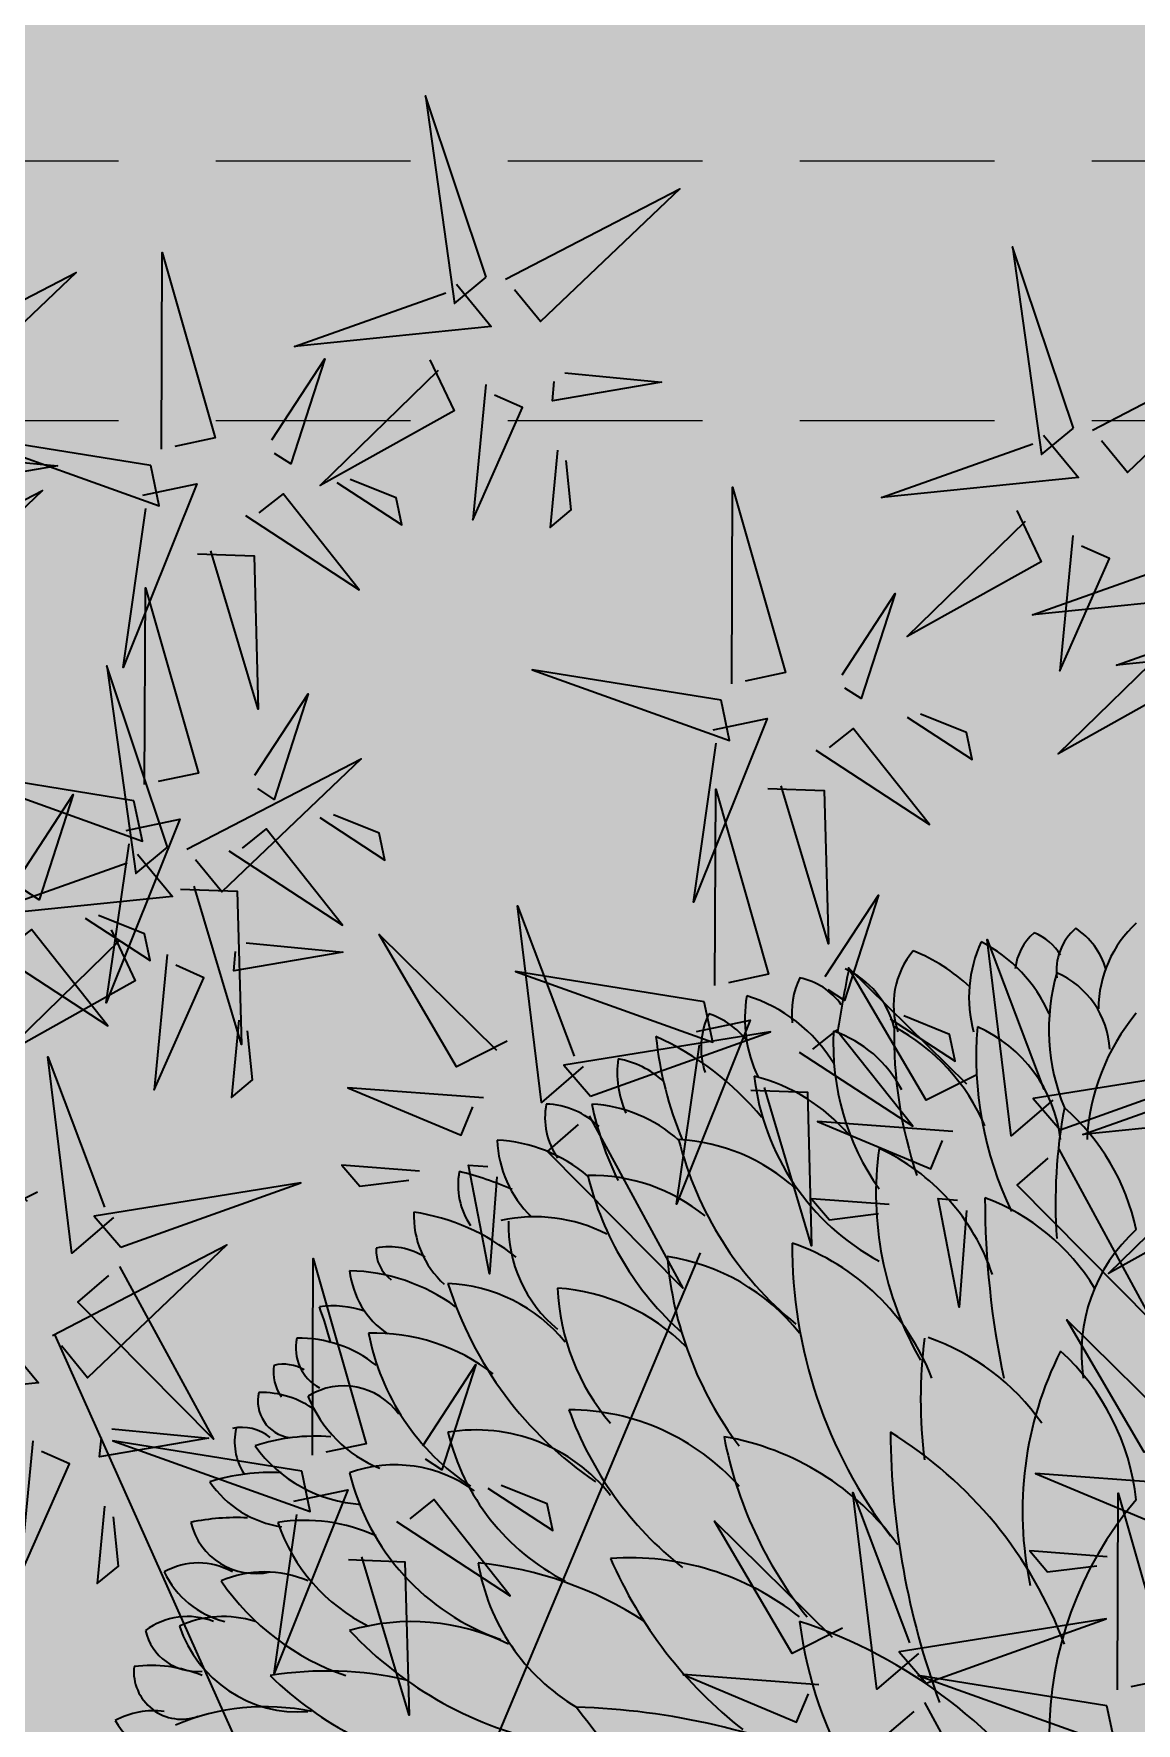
# Model space of a CAD drawing. Header units: millimetres. Extents: x 0 to 59560, y 0 to 21447.
# Drawn here: x 10824 to 11248, y 10538 to 11188 of the extents above; entities that cross this region are included whole.
import ezdxf

# ---------------------------------------------------------------- set-up
doc = ezdxf.new("R2010")
doc.units = ezdxf.units.MM
doc.header["$LTSCALE"] = 150
doc.linetypes.add('DASHED', pattern=[0.75, 0.5, -0.25])
doc.layers.add('ad-Elevation 10', color=8, linetype='Continuous')
doc.layers.add('ad-Landscape', color=7, linetype='Continuous', lineweight=35, true_color=0x007f00)
doc.layers.add('ad-Landscape 2', color=7, linetype='Continuous', lineweight=35, true_color=0x264c00)

# ---------------------------------------------------------------- blocks, each defined once
blk = doc.blocks.new('$ZCDB_AUDIT_GENERATED_1E96FD')
at = {"layer": 'ad-Landscape 2'}
for p, q in [((43.5, 73), (278.2, 631.2)), ((-12.4, 39.5), (-247.1, 564.2))]:
    blk.add_line(p, q, dxfattribs=at)
for points in [[(103.7, 1424.7), (54.4, 1572.3), (77.9, 1403.4), (103.7, 1424.7)], [(119.4, 1423.2), (261.4, 1496.7), (147.9, 1388.7), (126.6, 1414.5)], [(-160.7, 1284.9), (-160, 1444.8), (-116.9, 1294.1), (-149.7, 1287.2)], [(581.6, 1302), (532.2, 1449.6), (555.7, 1280.7), (581.6, 1302)], [(-372, 1355), (-230.1, 1428.5), (-343.6, 1320.5), (-364.9, 1346.4)], [(79.4, 1419.1), (107.8, 1384.6), (-52.4, 1368.4), (70.8, 1412)], [(597.3, 1300.4), (739.2, 1374), (625.7, 1265.9), (604.4, 1291.8)], [(-70.9, 1292.4), (-27.7, 1358.5), (-55.4, 1272.9), (-68.6, 1281.5)], [(57.7, 1357.7), (77.5, 1316.1), (-31.5, 1255.3), (64.8, 1349.1)], [(167.7, 1347.1), (246.3, 1339.5), (157.6, 1324.2), (159.1, 1340)], [(103.3, 1337.4), (92.8, 1227.4), (133.3, 1318.7), (110.4, 1328.8)], [(-169.3, 1271.7), (-323, 1296.4), (-162.4, 1238.9), (-169.3, 1271.7)], [(557.2, 1296.4), (585.7, 1261.9), (425.4, 1245.7), (548.6, 1289.3)], [(-323.8, 1278.9), (-245.2, 1271.3), (-333.9, 1256.1), (-332.4, 1271.8)], [(161.7, 1284.2), (155.7, 1221.3), (172.9, 1235.5), (168.8, 1275.6)], [(-399.4, 1177.7), (-257.4, 1251.3), (-370.9, 1143.2), (-392.2, 1169.1)], [(-175.7, 1247.6), (-131.9, 1256.8), (-191.9, 1107.3), (-173.4, 1236.6)], [(-18, 1257.9), (35, 1223.4), (30.4, 1245.3), (-7, 1260.2)], [(303.5, 1094), (304.2, 1253.9), (347.3, 1103.2), (314.4, 1096.3)], [(-92.2, 1230.9), (0.4, 1170.5), (-61.7, 1248.7), (-81.3, 1233.2)], [(535.5, 1235), (555.3, 1193.4), (446.4, 1132.5), (542.6, 1226.4)], [(581.2, 1214.7), (570.7, 1104.6), (611.1, 1195.9), (588.3, 1206.1)], [(-131.4, 1199.8), (-85.3, 1198.1), (-81.9, 1073.4), (-120.4, 1202.1)], [(680.1, 1200.9), (708.6, 1166.4), (548.3, 1150.2), (671.5, 1193.8)], [(-174.3, 1012.2), (-173.7, 1172.1), (-130.6, 1021.4), (-163.4, 1014.5)], [(393.3, 1101.5), (436.5, 1167.6), (408.8, 1082), (395.6, 1090.6)], [(748.4, 1160), (776.8, 1125.5), (616.6, 1109.3), (739.8, 1152.9)], [(658.4, 1139.6), (678.2, 1098), (569.2, 1037.1), (665.5, 1130.9)], [(-155.7, 961.1), (-205, 1108.7), (-181.5, 939.8), (-155.7, 961.1)], [(294.9, 1080.8), (141.2, 1105.5), (301.8, 1048), (294.9, 1080.8)], [(-84.5, 1019.7), (-41.3, 1085.8), (-69, 1000.1), (-82.2, 1008.8)], [(288.5, 1056.7), (332.3, 1065.9), (272.3, 916.4), (290.8, 1045.7)], [(446.2, 1067), (499.2, 1032.5), (494.6, 1054.4), (457.2, 1069.3)], [(372, 1040), (464.6, 979.6), (402.5, 1057.8), (382.9, 1042.3)], [(-140, 959.5), (2, 1033.1), (-111.5, 925), (-132.8, 950.9)], [(-183, 999), (-336.7, 1023.7), (-176.1, 966.2), (-183, 999)], [(-275.7, 937.9), (-232.5, 1004), (-260.1, 918.3), (-273.4, 927)], [(289.9, 848.6), (290.5, 1008.4), (333.6, 857.8), (300.8, 850.9)], [(332.8, 1008.9), (378.9, 1007.2), (382.3, 882.5), (343.8, 1011.2)], [(-189.3, 974.8), (-145.6, 984), (-205.5, 834.6), (-187, 963.9)], [(-105.9, 958.2), (-13.2, 897.8), (-75.4, 976), (-94.9, 960.5)], [(-31.6, 985.2), (21.3, 950.7), (16.7, 972.5), (-20.7, 987.5)], [(-180, 955.5), (-151.6, 921), (-311.8, 904.8), (-188.6, 948.4)], [(-145, 927.1), (-99, 925.4), (-95.6, 800.6), (-134.1, 929.4)], [(379.6, 856.1), (422.9, 922.2), (395.2, 836.5), (381.9, 845.1)], [(182.5, 782.8), (148.6, 753.6), (129.1, 913.5), (175.2, 791.2)], [(-297, 876.4), (-204.4, 816), (-266.5, 894.2), (-286.1, 878.7)], [(-201.7, 894.1), (-181.9, 852.5), (-290.9, 791.6), (-194.6, 885.5)], [(-222.7, 903.4), (-169.8, 868.9), (-174.4, 890.7), (-211.8, 905.7)], [(-91.7, 883.5), (-13.1, 875.8), (-101.8, 860.6), (-100.3, 876.4)], [(120.7, 803.3), (79.5, 782.6), (16.5, 890.3), (112.2, 796)], [(564.8, 755.5), (530.9, 726.4), (511.4, 886.2), (557.5, 764)], [(-156.1, 873.8), (-166.6, 763.7), (-126.1, 855), (-149, 865.2)], [(281.2, 835.4), (127.5, 860.1), (288.1, 802.6), (281.2, 835.4)], [(503, 776), (461.8, 755.3), (398.7, 863), (494.5, 768.7)], [(-97.7, 820.6), (-103.7, 757.7), (-86.5, 771.9), (-90.6, 811.9)], [(188.6, 758.6), (335.2, 810.9), (166.8, 784), (188.6, 758.6)], [(274.9, 811.2), (318.6, 820.4), (258.7, 670.9), (277.2, 800.3)], [(358.3, 794.5), (451, 734.2), (388.8, 812.4), (369.3, 796.8)], [(432.6, 821.6), (485.5, 787.1), (480.9, 808.9), (443.5, 823.9)], [(-199.8, 660.1), (-233.7, 630.9), (-253.2, 790.8), (-207, 668.5)], [(570.9, 731.3), (717.4, 783.7), (549, 756.7), (570.9, 731.3)], [(721.1, 778.2), (749.5, 743.7), (589.3, 727.5), (712.5, 771.1)], [(-261.6, 680.5), (-302.7, 659.9), (-365.8, 767.6), (-270, 673.2)], [(101.4, 757.2), (-8.9, 765.5), (83.2, 726.9), (92.9, 749.9)], [(319.2, 763.5), (365.2, 761.8), (368.6, 637), (330.1, 765.8)], [(187.4, 742.8), (263.8, 602.4), (153.5, 713.7), (178.9, 735.5)], [(483.6, 729.9), (373.4, 738.2), (465.5, 699.6), (475.2, 722.6)], [(569.7, 715.5), (646.1, 575.2), (535.8, 686.4), (561.2, 708.3)], [(699.3, 716.8), (719.2, 675.2), (610.2, 614.4), (706.4, 708.2)], [(49.3, 697.7), (-13.7, 702.5), (0.8, 685.5), (40.8, 690.4)], [(112.3, 693), (106.3, 614.2), (89.3, 702.6), (105, 701.5)], [(-193.7, 635.8), (-47.1, 688.2), (-215.5, 661.2), (-193.7, 635.8)], [(431.6, 670.5), (368.6, 675.2), (383.1, 658.2), (423.1, 663.2)], [(494.6, 665.7), (488.6, 587), (471.6, 675.4), (487.3, 674.2)], [(-249.2, 564.1), (-107.3, 637.7), (-220.7, 529.6), (-242.1, 555.5)], [(-194.9, 620.1), (-118.4, 479.7), (-228.8, 591), (-203.4, 612.8)], [(-37.8, 466.8), (-37.2, 626.6), (5.9, 476), (-26.9, 469.1)], [(680.5, 489.6), (639.3, 469), (576.2, 576.7), (672, 482.3)], [(-289.2, 560), (-260.8, 525.6), (-421, 509.3), (-297.8, 552.9)], [(52, 474.3), (95.2, 540.4), (67.5, 454.7), (54.3, 463.3)], [(-200.9, 488), (-122.3, 480.4), (-211, 465.2), (-209.5, 480.9)], [(-265.3, 478.4), (-275.8, 368.3), (-235.4, 459.6), (-258.2, 469.8)], [(-46.5, 453.6), (-200.1, 478.3), (-39.6, 420.8), (-46.5, 453.6)], [(104.9, 439.8), (157.9, 405.3), (153.3, 427.1), (115.9, 442.1)], [(661.1, 443.6), (550.9, 451.8), (643, 413.2), (652.6, 436.3)], [(-52.8, 429.4), (-9, 438.6), (-69, 289.1), (-50.5, 418.5)], [(30.7, 412.7), (123.3, 352.4), (61.2, 430.6), (41.6, 415)], [(455.6, 305.5), (421.7, 276.4), (402.2, 436.3), (448.3, 314)], [(617.5, 275.9), (618.2, 435.7), (661.3, 285.1), (628.5, 278.2)], [(-206.9, 425.1), (-212.9, 362.2), (-195.7, 376.4), (-199.8, 416.5)], [(393.8, 326), (352.6, 305.3), (289.5, 413), (385.3, 318.7)], [(609.1, 384.1), (546.1, 388.8), (560.6, 371.9), (600.6, 376.8)], [(-8.5, 381.7), (37.5, 380), (40.9, 255.2), (2.4, 384)], [(461.7, 281.3), (608.2, 333.7), (439.8, 306.7), (461.7, 281.3)], [(374.4, 279.9), (264.1, 288.2), (356.3, 249.6), (365.9, 272.6)], [(608.9, 262.7), (455.2, 287.4), (615.8, 229.9), (608.9, 262.7)], [(460.4, 265.6), (536.9, 125.2), (426.5, 236.4), (452, 258.3)]]:
    blk.add_lwpolyline(points, dxfattribs=at)
blk = doc.blocks.new('$ZCDB_AUDIT_GENERATED_1E8F09')
at = {"layer": 'ad-Landscape'}
for centre, radius, start, end in [((0.3234, 3.905), 0.4767, 132.73866, 179.56243), ((-0.1425, 3.9552), 0.5349, 155.19049, 195.20682), ((-0.9056, 3.6412), 0.6057, 24.0272, 62.73054), ((-0.2663, 4.0457), 0.2252, 130.84427, 173.75905), ((-0.4908, 4.0166), 0.2139, 30.41563, 68.82996), ((-0.0961, 4.0625), 0.2274, 130.93347, 187.27283), ((-0.4137, 3.9807), 0.3046, 17.09734, 56.39496), ((-0.6413, 3.9243), 0.3417, 140.17932, 198.67463), ((-1.1804, 3.4536), 0.743, 47.03228, 68.14061), ((5.8663, 2.673), 7.168, 168.75967, 170.83335), ((-1.3268, 3.7443), 0.3576, 14.37957, 65.67824), ((0.4847, 3.8253), 0.8385, 164.13269, 202.27743), ((-0.4664, 3.7254), 0.3595, 3.05127, 66.29439), ((-1.0529, 3.8878), 0.3429, 154.82228, 186.10535), ((-1.4147, 3.7701), 0.2686, 35.04222, 78.95985), ((-1.0337, 3.8696), 0.5516, 170.48559, 205.45287), ((-1.7595, 3.3631), 0.6247, 31.25767, 73.08831), ((-1.4522, 3.7508), 0.3106, 153.81915, 198.78711), ((-1.8213, 3.5993), 0.3023, 36.32124, 72.6008), ((0.7845, 3.7974), 1.7654, 178.75477, 198.61147), ((-1.3701, 3.1096), 0.824, 23.21959, 61.77969), ((0.8101, 3.7172), 1.4584, 175.33806, 205.55583), ((-0.8731, 3.3135), 0.5704, 6.67232, 66.26868), ((0.6722, 3.3341), 0.8727, 140.39412, 176.99618), ((-2.4444, 2.7002), 1.2047, 39.61762, 65.52562), ((-0.4659, 3.9514), 1.4875, 185.97252, 202.70743), ((-0.2113, 3.764), 1.0157, 176.98112, 215.15022), ((-1.383, 3.3555), 0.488, 27.43755, 71.18261), ((-1.6924, 3.6508), 0.4098, 172.3277, 203.61076), ((-2.1581, 3.3546), 0.3559, 46.86291, 80.36915), ((-1.7238, 2.9221), 0.7346, 40.38662, 76.09196), ((-0.5792, 3.7449), 0.9742, 186.46688, 241.65563), ((-2.1061, 3.4684), 0.2887, 169.0778, 214.64065), ((-2.4029, 3.194), 0.3293, 46.24511, 87.68542), ((-2.2394, 2.9434), 0.5806, 48.33638, 86.67487), ((-0.9147, 3.7961), 1.3196, 191.93886, 206.21864), ((1.7398, 3.1245), 2.0667, 169.32144, 184.04788), ((-0.8762, 2.8295), 0.8955, 11.96194, 49.21126), ((-2.6219, 2.7574), 0.6207, 49.77589, 86.93335), ((-2.1285, 3.3962), 0.4606, 182.36478, 225.58317), ((-0.4879, 3.7225), 1.408, 194.08678, 230.75178), ((-1.8961, 2.6169), 0.7641, 47.38545, 86.81155), ((0.2948, 3.161), 1.349, 172.2305, 210.01298), ((-1.4049, 2.5545), 0.8684, 18.68778, 65.28391), ((-2.4584, 3.1948), 0.2887, 169.0778, 214.64065), ((-3.0457, 2.0047), 1.2814, 66.14352, 76.28476), ((-2.2078, 2.5037), 0.7304, 50.8151, 91.05063), ((-1.0136, 3.5245), 1.2421, 193.52703, 228.39805), ((-2.5541, 3.0699), 0.3719, 177.60187, 227.96098), ((-3.0549, 2.2322), 0.863, 51.02378, 81.38718), ((2.889, 3.1417), 3.5018, 179.98243, 192.00519), ((-0.9142, 2.3228), 0.8735, 31.40487, 69.8192), ((-2.4357, 2.4238), 0.6427, 63.07607, 102.38547), ((-1.9988, 3.0323), 0.5442, 178.24862, 230.68038), ((0.4533, 2.5144), 0.6755, 132.16499, 188.60831), ((-3.0253, 2.6704), 0.2744, 57.97543, 101.26619), ((0.5421, 2.9513), 1.9362, 179.73155, 217.41149), ((-1.6974, 2.079), 0.9321, 21.01467, 71.00855), ((-2.9291, 2.9329), 0.15, 177.47025, 233.80961), ((-0.4415, 3.0214), 1.4626, 184.53972, 217.07204), ((-2.0257, 2.069), 0.8461, 38.49282, 81.42911), ((-2.8327, 2.8868), 0.3555, 186.20703, 235.71806), ((-3.2048, 2.0899), 0.7587, 53.84333, 88.58495), ((-2.8129, 2.1522), 0.6446, 39.15642, 87.78171), ((-1.3292, 3.2587), 1.5303, 197.59049, 235.74559), ((-2.4021, 1.9593), 0.8207, 45.12287, 85.9267), ((-1.4468, 2.8141), 0.8978, 182.30093, 220.50756), ((-3.255, 2.3074), 0.3987, 70.94104, 97.72728), ((-4.7109, 2.1806), 1.4962, 14.55365, 20.41362), ((-3.2185, 2.5369), 0.186, 168.23624, 240.99446), ((-3.387, 2.0873), 0.4877, 50.8294, 91.59888), ((-3.0882, 1.8014), 0.7945, 52.47186, 91.55185), ((-2.167, 2.7765), 0.9598, 190.85815, 236.55055), ((1.1102, 2.3286), 1.9834, 172.86966, 187.13034), ((-1.1439, 1.6998), 0.9279, 34.91657, 71.05051), ((-3.3252, 2.438), 0.1695, 170.71369, 216.27653), ((-3.4542, 2.3019), 0.1679, 59.89017, 103.18093), ((0.9729, 1.8753), 1.4339, 153.15977, 192.1138), ((-0.9472, 1.8177), 0.9527, 6.22136, 47.73687), ((-3.4098, 2.3203), 0.1483, 166.0967, 261.70295), ((-3.5474, 1.9775), 0.3785, 53.8191, 90.95416), ((-3.2095, 2.1093), 0.2729, 35.39886, 122.15517), ((-2.8672, 2.5356), 0.5252, 201.8257, 248.02813), ((-2.3006, 1.3581), 0.9275, 41.73929, 89.82837), ((-0.9565, 2.7668), 1.425, 199.73306, 231.77211), ((-3.6227, 2.031), 0.1831, 51.14247, 102.0713), ((-3.4132, 2.1554), 0.2388, 166.75476, 212.31761), ((-2.6751, 1.5084), 0.6953, 38.28249, 99.3433), ((-1.8936, 2.412), 0.9205, 193.66836, 242.88227), ((-1.8918, 0.7397), 1.7085, 20.47463, 58.37181), ((2.2619, 2.2221), 3.2578, 180.48635, 200.14254), ((-3.3241, 1.386), 0.7926, 85.56631, 108.01228), ((-3.104, 2.4748), 0.5733, 215.76353, 266.37343), ((-1.856, 1.0904), 1.1017, 36.03906, 80.26816), ((-0.0127, 2.4992), 1.6882, 191.02849, 218.56329), ((-3.0021, 1.5187), 0.5438, 53.77897, 109.79803), ((-3.5079, 1.2176), 0.814, 86.76384, 107.52222), ((-3.3942, 2.2431), 0.4369, 214.78481, 261.07296), ((-2.2585, 2.2572), 0.9551, 193.74281, 250.74014), ((1.1235, 0.9635), 1.4762, 139.56784, 220.43216), ((-3.6458, 0.9704), 0.8788, 87.00257, 102.07341), ((-3.5663, 1.8937), 0.2709, 193.65461, 282.44901), ((-3.3701, 1.1333), 0.7046, 65.60352, 98.75304), ((-2.7888, 2.0624), 0.7268, 198.67082, 243.79699), ((-3.799, 1.3868), 0.2788, 60.36234, 119.63766), ((-2.8127, 0.1703), 1.5025, 56.86683, 84.37468), ((-1.8408, 1.8007), 0.8356, 189.30481, 239.3197), ((-2.0528, 0.5755), 1.111, 51.64981, 93.95156), ((-0.5036, 2.3877), 1.7715, 203.40985, 232.04459), ((-3.6025, 1.7876), 0.3701, 205.36372, 256.0362), ((-3.5309, 1.1863), 0.4429, 66.56317, 113.43683), ((-2.8723, 2.1694), 1.0147, 214.6416, 251.06237), ((-3.8429, 1.1634), 0.2852, 68.35462, 126.71622), ((-3.6986, 1.0203), 0.4283, 72.41068, 114.40253), ((-3.8061, 1.4393), 0.2126, 192.8534, 276.06864), ((-3.3934, 1.5704), 0.508, 198.36566, 274.36285), ((-2.935, 0.5362), 0.8919, 63.91881, 106.35993), ((-2.0704, 2.4383), 1.5297, 223.15526, 259.12002), ((0.278, 1.6321), 1.6541, 187.07097, 234.85412), ((-2.0051, -0.5207), 2.0521, 33.36445, 71.77879), ((-3.867, 1.2266), 0.1934, 174.18666, 290.59598), ((-3.9905, 0.7068), 0.5437, 67.64575, 97.28341), ((-3.2785, -0.1985), 1.4267, 76.95691, 99.25489), ((-2.5206, 2.2177), 1.411, 225.5947, 260.34135), ((-3.9828, 0.7528), 0.3143, 81.59333, 119.16505), ((-3.8058, 1.2269), 0.3858, 211.15088, 261.88723), ((-3.5292, 0.1698), 0.9139, 78.01728, 113.3144), ((-0.1824, 2.6175), 2.5892, 216.37093, 243.62041), ((-2.3551, -1.8074), 2.8907, 65.67414, 88.25794)]:
    blk.add_arc(centre, radius, start, end, dxfattribs=at)
blk = doc.blocks.new('zw$CCAF')
at = {"transparency": 33554610}
h = blk.add_hatch(dxfattribs=at)
h.set_pattern_fill('DOTS', color=35, scale=20, angle=360)
h.set_pattern_definition([(360, (-799802.018, 271331.897), (15.875, 31.75), [0, -31.75])])
h.paths.add_polyline_path([(787.5, -2567.5), (3252.5, -2567.5), (3252.5, -462.5), (787.5, -462.5)])
at = {"layer": 'ad-Elevation 10', "linetype": 'DASHED'}
for points in [[(0, -943.33), (4040, -943.33)], [(0, -1043.33), (4040, -1043.33)]]:
    blk.add_lwpolyline(points, dxfattribs=at)
at = {"xscale": 95.10164028446887, "yscale": 95.10164028446887, "zscale": 95.10164028446887, "rotation": 359.9999999999996}
blk.add_blockref('$ZCDB_AUDIT_GENERATED_1E8F09', (1929.57, -1641.46), dxfattribs=at)
at = {"layer": 'ad-Landscape', "linetype": 'Continuous', "xscale": 0.473259546584505, "yscale": 0.473259546584505, "zscale": 0.473259546584505, "rotation": 359.9999999999996}
blk.add_blockref('$ZCDB_AUDIT_GENERATED_1E96FD', (1630.1, -1662.44), dxfattribs=at)
blk = doc.blocks.new('zw$4CF3')
at = {"rotation": 360}
blk.add_blockref('zw$CCAF', (-13280, 8360), dxfattribs=at)

msp = doc.modelspace()

# ---------------------------------------------------------------- block references
msp.add_blockref('zw$4CF3', (22598.8, 3722.27))

doc.saveas('drawing.dxf')
